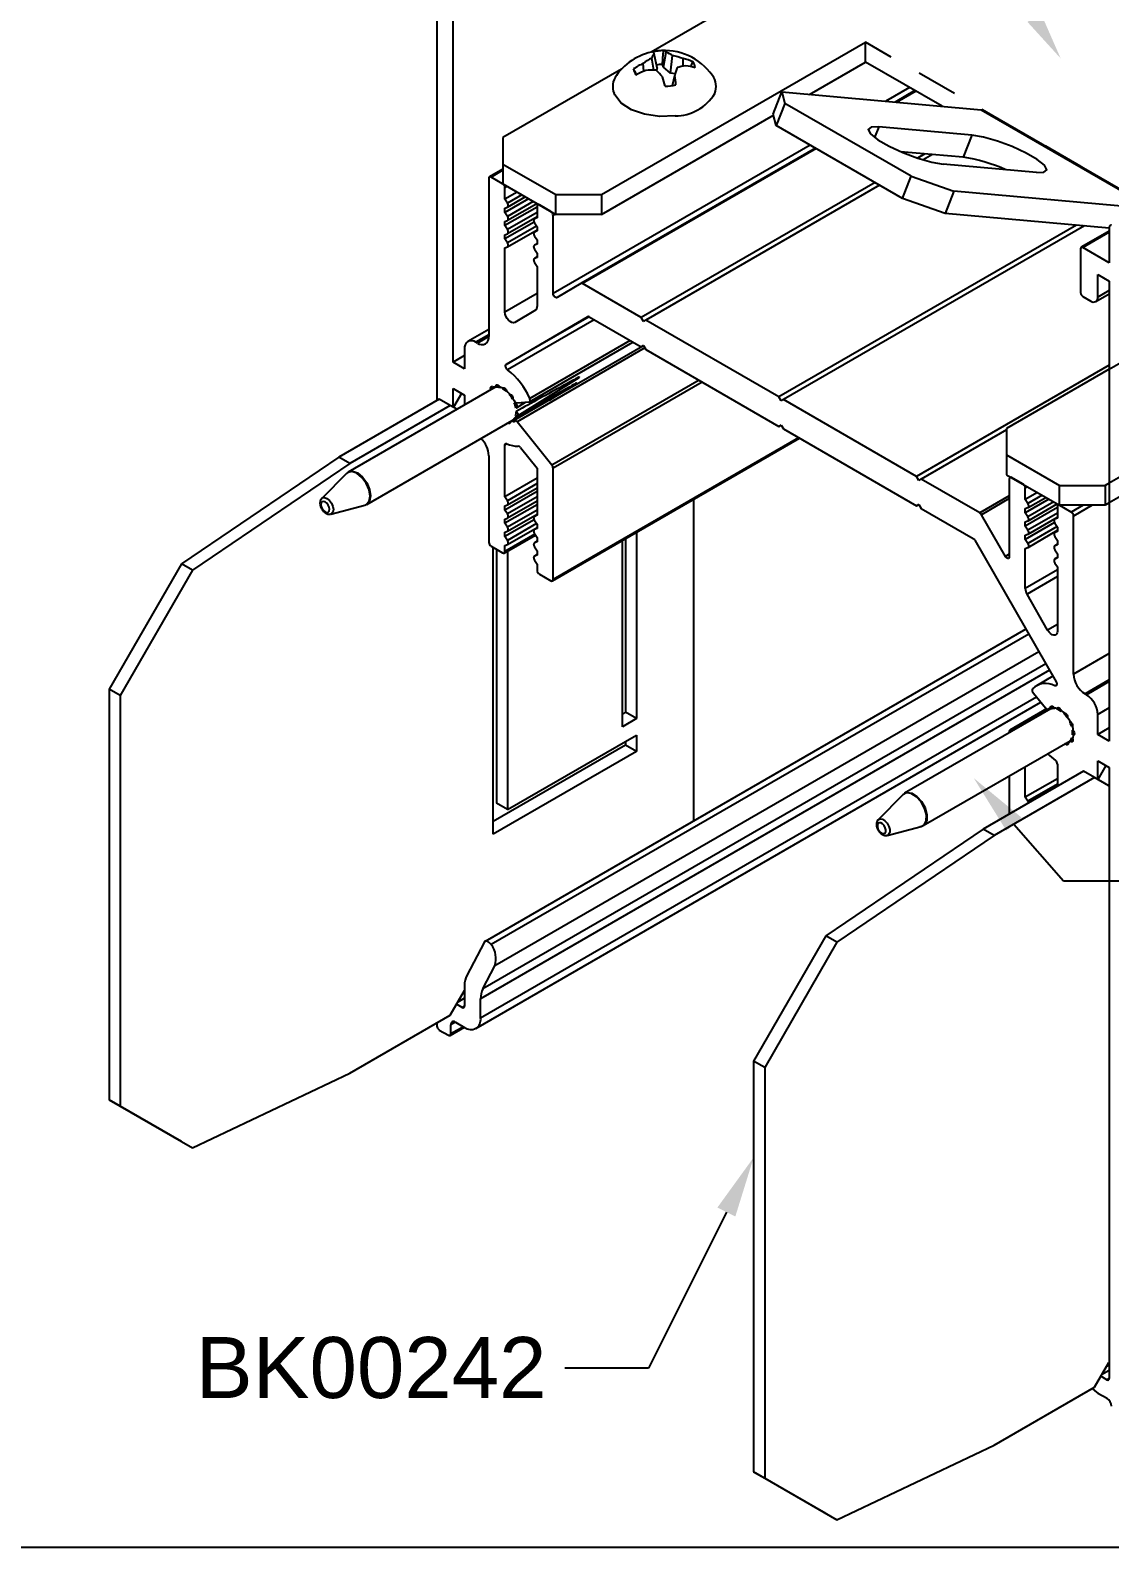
# Model space of a CAD drawing. Extents: x 0 to 16.5, y -14 to 0.
# Drawn here: x 5.517 to 8.843, y -14.041 to -9.366 of the extents above; entities that cross this region are included whole.
import ezdxf
from ezdxf import colors
from ezdxf.entities.mleader import LeaderData, LeaderLine
from ezdxf.math import Vec2, Vec3

# ---------------------------------------------------------------- set-up
doc = ezdxf.new("R2010")
doc.units = 0
doc.header["$LTSCALE"] = 0.5
doc.header["$MEASUREMENT"] = 0
doc.linetypes.add('HIDDEN', pattern=[0.375, 0.25, -0.125])
for name, color, linetype in [('Brackets', 181, 'CONTINUOUS'), ('FAB DWG', 221, 'CONTINUOUS'), ('Hardware', 242, 'CONTINUOUS'), ('Housing', 150, 'CONTINUOUS')]:
    doc.layers.add(name, color=color, linetype=linetype)
doc.layers.add('Text-Unprinted', color=131, linetype='CONTINUOUS', plot=False)
doc.styles.get("Standard").update_dxf_attribs({"font": 'arial.ttf'})

msp = doc.modelspace()

# ---------------------------------------------------------------- linework, layer by layer
at = {"layer": 'Brackets', "linetype": 'Continuous', "lineweight": 25, "transparency": 16777216}
for p, q in [((8.0455, -9.0775), (7.4305, -9.4326)), ((7.2774, -9.8721), (8.0905, -9.4026)), ((8.0905, -9.4636), (8.0905, -9.4026)), ((7.3384, -9.4858), (6.9733, -9.6965)), ((7.9179, -9.5633), (8.0905, -9.4636)), ((8.3264, -9.5998), (8.0905, -9.4636)), ((7.806, -9.6237), (7.8325, -9.5556)), ((7.8325, -9.5556), (7.8419, -9.591)), ((7.8325, -9.5556), (8.4466, -9.6105)), ((7.2774, -9.933), (7.807, -9.6273)), ((7.8155, -9.659), (7.806, -9.6237)), ((7.8419, -9.591), (7.8155, -9.659)), ((8.2308, -9.8155), (7.8419, -9.591)), ((8.4466, -9.6105), (8.9539, -9.9034)), ((8.956, -9.9022), (8.4494, -9.6098)), ((8.2044, -9.8836), (7.8155, -9.659)), ((8.1311, -9.6632), (8.1184, -9.6959)), ((8.4182, -9.6889), (8.1311, -9.6632)), ((6.9733, -9.6965), (6.9733, -9.7782)), ((8.4182, -9.6889), (8.3918, -9.7569)), ((8.3918, -9.7569), (8.1987, -9.7397)), ((6.9733, -9.7782), (7.1359, -9.8721)), ((6.9733, -9.7782), (6.9733, -9.8392)), ((8.2044, -9.8836), (8.2308, -9.8155)), ((8.2308, -9.8155), (8.3628, -9.8618)), ((8.617, -9.8037), (8.3299, -9.778)), ((6.9733, -9.8392), (7.1359, -9.933)), ((8.3628, -9.8618), (8.3364, -9.9299)), ((8.937, -9.9131), (8.3628, -9.8618)), ((7.1359, -9.8721), (7.2774, -9.8721)), ((7.1359, -9.933), (7.1359, -9.8721)), ((7.2774, -9.8721), (7.2774, -9.933)), ((8.3364, -9.9299), (8.2044, -9.8836)), ((7.2774, -9.933), (7.1359, -9.933)), ((8.8418, -9.975), (8.3364, -9.9299)), ((8.8418, -10.4099), (8.5254, -10.5925)), ((6.7771, -10.502), (6.4674, -10.6808)), ((6.811, -10.5216), (6.7771, -10.502)), ((6.8455, -10.4848), (6.8209, -10.5273)), ((6.811, -10.5216), (6.5013, -10.7004)), ((6.8313, -10.5333), (6.811, -10.5216)), ((8.5254, -10.5925), (8.5254, -10.6742)), ((6.4674, -10.6808), (5.9831, -11.0093)), ((6.5013, -10.7004), (6.017, -11.0289)), ((6.5013, -10.7004), (6.4674, -10.6808)), ((8.5254, -10.6742), (8.688, -10.7681)), ((8.5254, -10.6742), (8.5254, -10.7352)), ((8.5254, -10.7352), (8.688, -10.8291)), ((8.688, -10.7681), (8.8295, -10.7681)), ((8.688, -10.8291), (8.688, -10.7681)), ((8.8418, -10.7609), (8.8295, -10.7681)), ((8.8295, -10.7681), (8.8295, -10.8291)), ((7.562, -11.8009), (7.562, -10.8104)), ((8.8295, -10.8291), (8.688, -10.8291)), ((8.8418, -10.8219), (8.8295, -10.8291)), ((7.3414, -11.5117), (7.3414, -10.9377)), ((7.3513, -10.932), (7.3513, -11.4668)), ((7.3852, -10.9124), (7.3852, -11.4864)), ((6.9433, -11.8428), (6.9433, -10.9593)), ((6.9532, -10.965), (6.9532, -11.7472)), ((6.9871, -10.9708), (6.9871, -11.7668)), ((5.9831, -11.0093), (5.7603, -11.3952)), ((6.017, -11.0289), (5.7942, -11.4148)), ((6.017, -11.0289), (5.9831, -11.0093)), ((5.7942, -11.4148), (5.7603, -11.3952)), ((5.7603, -11.3952), (5.7603, -12.6608)), ((5.7942, -11.4148), (5.7942, -12.6804)), ((7.3513, -11.4668), (7.3414, -11.4725)), ((7.3852, -11.4864), (7.3414, -11.5117)), ((7.3852, -11.4864), (7.3513, -11.4668)), ((6.9871, -11.7668), (7.3852, -11.537)), ((7.3852, -11.537), (7.3852, -11.5876)), ((7.3513, -11.568), (6.9433, -11.8036)), ((7.3852, -11.5876), (6.9433, -11.8428)), ((7.3513, -11.5566), (7.3513, -11.568)), ((7.3852, -11.5876), (7.3513, -11.568)), ((8.8311, -11.631), (8.8065, -11.6735)), ((8.7626, -11.6482), (8.4529, -11.827)), ((8.7966, -11.6678), (8.4869, -11.8466)), ((8.7966, -11.6678), (8.7626, -11.6482)), ((8.8404, -11.6931), (8.7966, -11.6678)), ((8.8417, -11.6909), (8.8404, -11.6931)), ((6.9871, -11.7668), (6.9532, -11.7472)), ((8.4529, -11.827), (7.9686, -12.1555)), ((8.4869, -11.8466), (8.4529, -11.827)), ((8.4869, -11.8466), (8.0026, -12.1751)), ((7.9686, -12.1555), (7.7458, -12.5414)), ((8.0026, -12.1751), (7.7798, -12.561)), ((8.0026, -12.1751), (7.9686, -12.1555)), ((6.811, -12.3996), (6.8549, -12.3237)), ((6.5013, -12.5784), (6.811, -12.3996)), ((7.7798, -12.561), (7.7458, -12.5414)), ((7.7458, -12.5414), (7.7458, -13.8071)), ((7.7798, -12.561), (7.7798, -13.8267)), ((6.017, -12.8091), (6.5013, -12.5784)), ((5.7603, -12.6608), (5.7942, -12.6804)), ((5.9831, -12.7895), (5.7603, -12.6608)), ((5.7942, -12.6804), (6.017, -12.8091)), ((5.9831, -12.7895), (6.017, -12.8091)), ((8.7966, -13.5459), (8.8404, -13.4699)), ((8.4869, -13.7247), (8.7966, -13.5459)), ((8.0026, -13.9553), (8.4869, -13.7247)), ((7.7458, -13.8071), (7.7798, -13.8267)), ((7.9686, -13.9357), (7.7458, -13.8071)), ((7.7798, -13.8267), (8.0026, -13.9553))]:
    msp.add_line(p, q, dxfattribs=at)
at = {"layer": 'Brackets', "linetype": 'HIDDEN', "lineweight": 25, "transparency": 16777216}
msp.add_line((9.3386, -10.1231), (8.0905, -9.4026), dxfattribs=at)
at = {"layer": 'Brackets', "transparency": 16777216}
for p, q in [((10.1023, -10.0333), (8.8418, -10.7609)), ((10.1023, -10.0943), (8.8418, -10.8219))]:
    msp.add_line(p, q, dxfattribs=at)
at = {"layer": 'Brackets', "linetype": 'HIDDEN', "transparency": 16777216}
msp.add_line((8.8418, -10.4099), (9.3386, -10.1231), dxfattribs=at)
at = {"layer": 'Brackets', "linetype": 'Continuous', "lineweight": 25, "transparency": 16777216, "flags": 128}
for points in [[(8.1311, -9.6632), (8.1076, -9.664), (8.099, -9.6717), (8.1062, -9.6852), (8.1285, -9.703), (8.163, -9.723), (8.2057, -9.7426), (8.2513, -9.7596), (8.2945, -9.7719), (8.3299, -9.778)], [(8.617, -9.8037), (8.6405, -9.8028), (8.6491, -9.7952), (8.6419, -9.7816), (8.6197, -9.7638), (8.5851, -9.7439), (8.5425, -9.7242), (8.4968, -9.7072), (8.4536, -9.695), (8.4182, -9.6889)]]:
    msp.add_lwpolyline(points, dxfattribs=at)
at = {"layer": 'Brackets', "linetype": 'Continuous', "lineweight": 25, "transparency": 16777216}
for centre, radius, start, end in [((8.4468, -9.6056), 0.00491, 267.6422, 302.3493), ((8.3161, -10.2604), 0.5091, 66.0111, 81.4475)]:
    msp.add_arc(centre, radius, start, end, dxfattribs=at)
at = {"layer": 'Hardware', "linetype": 'Continuous', "lineweight": 25, "transparency": 16777216}
for p, q in [((7.4486, -9.4815), (7.439, -9.4381)), ((7.4679, -9.4792), (7.4767, -9.4335)), ((7.3838, -9.4991), (7.376, -9.4847)), ((7.4071, -9.4921), (7.4053, -9.4679)), ((7.4386, -9.4885), (7.4318, -9.4515)), ((7.4486, -9.4815), (7.446, -9.4893)), ((7.4679, -9.4792), (7.4648, -9.4707)), ((7.49, -9.4979), (7.4679, -9.4792)), ((7.49, -9.4979), (7.4962, -9.4437)), ((7.5284, -9.4761), (7.5283, -9.453)), ((7.5521, -9.4784), (7.5587, -9.4626)), ((7.5041, -9.4994), (7.49, -9.4979)), ((7.4956, -9.5359), (7.5025, -9.5046)), ((6.9446, -10.4679), (6.4962, -10.7267)), ((6.9446, -10.4679), (6.9453, -10.4675)), ((6.9453, -10.4675), (6.9518, -10.4637)), ((6.9638, -10.4666), (6.9664, -10.465)), ((7.0175, -10.5543), (7.2083, -10.4359)), ((7.1166, -10.5054), (7.2004, -10.4534)), ((6.9848, -10.4793), (6.9868, -10.4781)), ((6.9948, -10.4864), (6.9932, -10.4873)), ((7.0028, -10.5024), (7.0047, -10.5012)), ((7.0113, -10.5114), (7.008, -10.5132)), ((7.0148, -10.5291), (7.0432, -10.5115)), ((6.5537, -10.8263), (7.0021, -10.5675)), ((6.4907, -10.731), (6.4147, -10.808)), ((6.4426, -10.8563), (6.5472, -10.829)), ((5.9003, -11.2733), (5.9003, -11.2733)), ((8.6615, -11.4565), (8.2109, -11.7166)), ((8.6724, -11.4552), (8.6756, -11.4533)), ((8.7035, -11.4696), (8.7026, -11.4701)), ((8.7203, -11.4941), (8.7189, -11.4948)), ((8.7297, -11.5435), (8.7264, -11.5453)), ((8.7266, -11.5108), (8.7278, -11.5101)), ((8.7297, -11.5211), (8.728, -11.522)), ((8.2684, -11.8162), (8.7207, -11.5551)), ((8.2054, -11.7209), (8.1294, -11.7979)), ((8.1573, -11.8462), (8.2619, -11.8189)), ((8.2593, -11.8187), (8.2665, -11.817)), ((8.2684, -11.8162), (8.2671, -11.817))]:
    msp.add_line(p, q, dxfattribs=at)
at = {"layer": 'Hardware', "linetype": 'Continuous', "lineweight": 25, "transparency": 16777216, "flags": 128}
for points in [[(7.5035, -9.6295), (7.456, -9.6311), (7.4099, -9.6245), (7.3691, -9.6104), (7.3374, -9.5899), (7.3176, -9.565), (7.3157, -9.5608)], [(6.9364, -10.4726), (6.936, -10.4716), (6.9353, -10.4685), (6.9355, -10.4658), (6.9366, -10.4639), (6.9384, -10.4631), (6.9407, -10.4635), (6.9431, -10.4651), (6.9453, -10.4675)], [(6.9521, -10.4654), (6.9516, -10.4624), (6.9522, -10.46), (6.9535, -10.4584), (6.9556, -10.4581), (6.958, -10.4589), (6.9603, -10.4608), (6.9624, -10.4635), (6.9638, -10.4666)], [(6.9722, -10.4702), (6.9731, -10.468), (6.9747, -10.4669), (6.9769, -10.4669), (6.9793, -10.4682), (6.9816, -10.4704), (6.9835, -10.4733), (6.9846, -10.4764), (6.9848, -10.4793)], [(6.9927, -10.4876), (6.9946, -10.4869), (6.9969, -10.4874), (6.9993, -10.489), (7.0015, -10.4915), (7.0031, -10.4946), (7.0039, -10.4977), (7.0038, -10.5004), (7.0028, -10.5024)], [(7.008, -10.5132), (7.0104, -10.5141), (7.0127, -10.5161), (7.0147, -10.5188), (7.0161, -10.5219), (7.0166, -10.525), (7.0161, -10.5275), (7.0148, -10.5291), (7.0128, -10.5296)], [(7.009, -10.5607), (7.0106, -10.5638), (7.0113, -10.5669), (7.0111, -10.5696), (7.0101, -10.5715), (7.0082, -10.5723), (7.006, -10.5719), (7.0035, -10.5704), (7.0013, -10.5679)], [(7.014, -10.5399), (7.0162, -10.5422), (7.018, -10.5451), (7.0191, -10.5483), (7.0192, -10.5512), (7.0185, -10.5534), (7.0169, -10.5546), (7.0147, -10.5547), (7.0123, -10.5535)], [(6.9949, -10.5716), (6.995, -10.573), (6.9945, -10.5754), (6.9931, -10.577), (6.9911, -10.5774), (6.9887, -10.5765), (6.9876, -10.5758)], [(6.5472, -10.829), (6.5521, -10.827), (6.5608, -10.8169), (6.5639, -10.8008), (6.5608, -10.7811), (6.552, -10.7609), (6.5389, -10.7432), (6.5234, -10.7307), (6.5079, -10.7253), (6.4948, -10.7278), (6.4907, -10.731)], [(6.4962, -10.7267), (6.5094, -10.7242), (6.5249, -10.7296), (6.5405, -10.7421), (6.5537, -10.7599), (6.5625, -10.7802)], [(6.5625, -10.7802), (6.5656, -10.8), (6.5625, -10.8162), (6.5537, -10.8263), (6.5537, -10.8263)], [(6.4132, -10.8329), (6.4161, -10.8394), (6.4203, -10.8451), (6.4253, -10.8492), (6.4303, -10.8509), (6.4345, -10.8501), (6.4374, -10.8468), (6.4384, -10.8416), (6.4374, -10.8353), (6.4345, -10.8287), (6.4303, -10.823), (6.4253, -10.819), (6.4203, -10.8172), (6.4161, -10.8181), (6.4132, -10.8213), (6.4122, -10.8265), (6.4132, -10.8329)], [(6.4147, -10.808), (6.4167, -10.8064), (6.4232, -10.8052), (6.4308, -10.8078), (6.4385, -10.814), (6.445, -10.8227), (6.4493, -10.8327), (6.4508, -10.8424), (6.4493, -10.8503), (6.445, -10.8553), (6.4426, -10.8563)], [(8.6616, -11.4567), (8.6608, -11.4536), (8.6609, -11.4509), (8.662, -11.4489), (8.6637, -11.448), (8.666, -11.4484), (8.6685, -11.4498), (8.6707, -11.4522), (8.6724, -11.4552)], [(8.6805, -11.4571), (8.681, -11.4546), (8.6823, -11.4531), (8.6843, -11.4526), (8.6867, -11.4534), (8.6891, -11.4552), (8.6912, -11.4579), (8.6926, -11.461), (8.6932, -11.464)], [(8.647, -11.4649), (8.6468, -11.4639), (8.6466, -11.4609), (8.6473, -11.4587), (8.6488, -11.4574), (8.651, -11.4573), (8.6534, -11.4584), (8.6554, -11.4601)], [(8.7015, -11.4711), (8.7031, -11.4699), (8.7053, -11.4699), (8.7077, -11.4711), (8.71, -11.4732), (8.7119, -11.4761), (8.7131, -11.4792), (8.7134, -11.4822), (8.7127, -11.4845)], [(8.7189, -11.4948), (8.7212, -11.4953), (8.7236, -11.4968), (8.7258, -11.4993), (8.7275, -11.5023), (8.7283, -11.5054), (8.7283, -11.5082), (8.7273, -11.5102), (8.7256, -11.5112)], [(8.7264, -11.5453), (8.7282, -11.5482), (8.7293, -11.5514), (8.7295, -11.5543), (8.7288, -11.5565), (8.7273, -11.5578), (8.7251, -11.5579), (8.7227, -11.5569), (8.7204, -11.5547)], [(8.728, -11.522), (8.7304, -11.5239), (8.7324, -11.5266), (8.7338, -11.5297), (8.7343, -11.5328), (8.7339, -11.5353), (8.7327, -11.537), (8.7307, -11.5375), (8.7284, -11.5369)], [(8.7145, -11.5585), (8.7153, -11.5616), (8.7152, -11.5644), (8.7141, -11.5663), (8.7123, -11.5672), (8.7101, -11.5668), (8.7076, -11.5654), (8.706, -11.5637)], [(8.2619, -11.8189), (8.271, -11.8137), (8.2776, -11.8009), (8.2781, -11.783), (8.2726, -11.7627), (8.2619, -11.7431), (8.2475, -11.7272), (8.2317, -11.7174), (8.2169, -11.7152), (8.2054, -11.7209)], [(8.2109, -11.7166), (8.2184, -11.7141), (8.2332, -11.7163), (8.2491, -11.7262), (8.2635, -11.7421), (8.2743, -11.7618)], [(8.2743, -11.7618), (8.2798, -11.7821), (8.2792, -11.8001), (8.2726, -11.813), (8.2684, -11.8162)], [(8.1289, -11.8255), (8.1324, -11.8318), (8.137, -11.8369), (8.1421, -11.8401), (8.1469, -11.8408), (8.1506, -11.8389), (8.1527, -11.8348), (8.1529, -11.829), (8.1512, -11.8225), (8.1477, -11.8162), (8.1431, -11.811), (8.138, -11.8079), (8.1332, -11.8072), (8.1294, -11.809), (8.1273, -11.8131), (8.1271, -11.8189), (8.1289, -11.8255)], [(8.1294, -11.7979), (8.1351, -11.7951), (8.1424, -11.7962), (8.1502, -11.801), (8.1573, -11.8088), (8.1626, -11.8185), (8.1653, -11.8285), (8.165, -11.8373), (8.1618, -11.8436), (8.1573, -11.8462)]]:
    msp.add_lwpolyline(points, dxfattribs=at)
at = {"layer": 'Hardware', "linetype": 'Continuous', "lineweight": 25, "transparency": 16777216}
for centre, radius, start, end in [((7.4708, -9.6087), 0.1806, 96.9019, 144.912), ((7.4943, -9.4763), 0.0673, 145.3386, 158.3164), ((7.4703, -9.5848), 0.1564, 90.8494, 102.9545), ((7.4191, -9.4471), 0.0219, 24.4998, 42.377), ((7.4708, -9.6087), 0.1806, 35.088, 96.9019), ((7.4634, -9.4463), 0.0185, 44.0225, 75.7784), ((7.4443, -9.5193), 0.0918, 55.5436, 69.299), ((7.4915, -9.6513), 0.2027, 115.1883, 124.7451), ((7.4121, -9.4823), 0.0361, 183.809, 216.1151), ((7.5036, -9.7255), 0.2526, 110.9828, 118.5594), ((7.518, -9.6207), 0.1899, 116.9896, 126.4124), ((7.4364, -9.7185), 0.2301, 87.7822, 95.7961), ((7.2346, -9.7087), 0.3047, 40.9236, 46.2403), ((7.4704, -9.5975), 0.1269, 92.4994, 101.3044), ((7.4567, -9.6407), 0.2009, 69.0974, 78.6479), ((8.9341, -9.9252), 1.4921, 162.6728, 163.6237), ((7.5612, -9.6441), 0.1712, 98.378, 107.5028), ((7.4923, -9.6185), 0.1694, 66.9354, 77.7072), ((7.5095, -9.6569), 0.1841, 72.2844, 81.6416), ((7.5295, -9.4839), 0.0361, 3.809, 36.1151), ((7.3694, -9.5394), 0.0579, 143.3378, 201.7584), ((5.6096, -10.0898), 1.944, 16.4939, 17.3786), ((7.4712, -9.3815), 0.1564, 270.8494, 282.9545), ((7.0549, -9.5767), 0.4534, 5.4141, 9.1496), ((7.5736, -9.5392), 0.0566, 337.5798, 37.3851), ((7.5023, -9.4841), 0.1455, 270.471, 328.1814), ((6.9552, -10.4935), 0.0283, 72.326, 96.4306), ((6.9407, -10.5267), 0.0648, 46.9938, 60.8333), ((7.1996, -10.4525), 0.00115, 311.2313, 25.0152), ((7.2071, -10.4348), 0.00157, 318.1318, 46.5708), ((6.9177, -10.5498), 0.0974, 29.0925, 39.6278), ((6.9293, -10.5455), 0.085, 10.7947, 22.3345), ((6.9917, -10.5498), 0.0205, 300.3881, 327.8459), ((6.97, -10.5415), 0.044, 344.1017, 2.0274), ((8.6699, -11.4776), 0.0225, 83.6186, 111.6901), ((8.6624, -11.5056), 0.0517, 53.4072, 69.4904), ((8.6374, -11.5358), 0.0911, 34.2851, 45.3035), ((8.6357, -11.5383), 0.0939, 16.796, 27.5948), ((8.7035, -11.5373), 0.0243, 314.025, 340.7355), ((8.6723, -11.5308), 0.0564, 353.8124, 8.9975)]:
    msp.add_arc(centre, radius, start, end, dxfattribs=at)
for points, knots in [([(7.4648, -9.4707), (7.4654, -9.4635), (7.4664, -9.4494), (7.4675, -9.4353), (7.468, -9.4284)], [0, 0, 0, 0, 0.514301, 1, 1, 1, 1]), ([(7.2007, -10.452), (7.2002, -10.4523), (7.1965, -10.4544), (7.1802, -10.4637), (7.1168, -10.4997), (7.0566, -10.5338), (7.009, -10.5607)], [0, 0, 0, 0, 0.007458, 0.057409, 0.257212, 1, 1, 1, 1]), ([(7.2082, -10.4337), (7.2077, -10.4339), (7.204, -10.436), (7.1874, -10.445), (7.1232, -10.4802), (7.0621, -10.5136), (7.014, -10.5399)], [0, 0, 0, 0, 0.007458, 0.057409, 0.257212, 1, 1, 1, 1]), ([(6.4146, -10.8085), (6.4135, -10.8097), (6.4109, -10.8126), (6.4092, -10.8191), (6.4092, -10.8258), (6.4103, -10.8301), (6.4107, -10.8316)], [0, 0, 0, 0, 0.2030033, 0.4870588, 0.8212851, 1, 1, 1, 1]), ([(6.4107, -10.8316), (6.4118, -10.8346), (6.4142, -10.8409), (6.4208, -10.8494), (6.4288, -10.8551), (6.4365, -10.8574), (6.4407, -10.8564), (6.4423, -10.8561)], [0, 0, 0, 0, 0.203495, 0.43655, 0.682084, 0.878469, 1, 1, 1, 1]), ([(8.1295, -11.7983), (8.129, -11.7986), (8.1267, -11.8004), (8.1247, -11.8055), (8.1236, -11.8131), (8.1248, -11.82), (8.1263, -11.8241), (8.1267, -11.8252)], [0, 0, 0, 0, 0.0657851, 0.3062514, 0.5715452, 0.8905562, 1, 1, 1, 1]), ([(8.1267, -11.8252), (8.1281, -11.828), (8.1311, -11.8341), (8.1382, -11.8416), (8.1461, -11.846), (8.1528, -11.8473), (8.1561, -11.8462), (8.157, -11.8459)], [0, 0, 0, 0, 0.221492, 0.477911, 0.724167, 0.926519, 1, 1, 1, 1])]:
    msp.add_open_spline(points, degree=3, knots=knots, dxfattribs=at)
at = {"layer": 'Housing', "linetype": 'Continuous', "lineweight": 25, "transparency": 16777216}
for p, q in [((6.8195, -10.3881), (6.8195, -8.9714)), ((6.77, -9.2458), (6.77, -10.5061)), ((8.2265, -9.5421), (8.1534, -9.5843)), ((8.243, -9.5516), (8.1819, -9.5869)), ((8.2459, -9.5533), (8.187, -9.5873)), ((7.9198, -9.7192), (7.1278, -10.1764)), ((7.9362, -9.7287), (7.2137, -10.1458)), ((7.9391, -9.7304), (7.2187, -10.1463)), ((8.2729, -9.7463), (8.2504, -9.7593)), ((8.2974, -9.7485), (8.2687, -9.765)), ((6.9733, -9.7937), (6.9319, -9.8176)), ((6.9733, -9.7971), (6.9369, -9.8181)), ((6.9298, -9.8222), (6.9298, -10.3089)), ((6.9722, -9.8385), (6.9369, -9.8181)), ((6.9733, -9.8379), (6.9722, -9.8385)), ((6.9864, -9.8467), (6.9793, -9.8508)), ((6.9793, -9.8859), (6.9793, -9.8508)), ((8.1198, -9.8347), (7.3993, -10.2506)), ((8.1339, -9.8429), (7.4135, -10.2588)), ((7.0168, -9.8643), (6.9793, -9.8859)), ((7.0522, -9.8847), (6.9793, -9.9268)), ((6.9872, -9.8981), (6.9793, -9.8859)), ((7.0783, -9.9104), (6.9793, -9.9676)), ((7.0313, -9.8726), (6.9872, -9.8981)), ((7.0667, -9.8931), (6.9872, -9.9389)), ((6.9876, -9.9104), (7.0422, -9.8789)), ((6.9876, -9.9512), (7.0775, -9.8993)), ((7.0783, -9.9079), (7.0783, -9.9431)), ((7.0825, -9.9022), (7.0804, -9.9034)), ((7.1207, -9.9243), (7.0854, -9.9039)), ((6.9793, -9.9137), (6.9872, -9.9106)), ((6.9793, -9.9268), (6.9793, -9.9137)), ((6.9872, -9.9389), (6.9793, -9.9268)), ((6.9793, -9.9545), (6.9872, -9.9514)), ((6.9793, -9.9676), (6.9793, -9.9545)), ((7.0693, -9.9565), (6.9793, -10.0084)), ((7.0783, -9.9272), (6.9872, -9.9798)), ((6.9876, -9.992), (7.0783, -9.9397)), ((7.0783, -9.9416), (7.07, -9.9464)), ((7.0783, -9.9416), (7.0704, -9.9462)), ((7.0783, -9.9431), (7.0704, -9.9462)), ((7.1349, -9.9324), (7.1278, -9.9365)), ((7.1278, -10.1764), (7.1278, -9.9365)), ((6.9872, -9.9798), (6.9793, -9.9676)), ((6.9793, -9.9954), (6.9872, -9.9923)), ((6.9793, -10.0084), (6.9793, -9.9954)), ((7.077, -9.9688), (6.9872, -10.0206)), ((6.9876, -10.0329), (7.0783, -9.9805)), ((7.0783, -9.9824), (7.07, -9.9872)), ((7.0704, -9.9587), (7.0783, -9.9708)), ((7.0783, -9.9824), (7.0704, -9.987)), ((7.0783, -9.9839), (7.0704, -9.987)), ((7.0704, -9.9995), (7.0783, -10.0117)), ((7.0783, -9.9708), (7.0783, -9.9839)), ((8.7408, -9.966), (7.8236, -10.4955)), ((8.7654, -9.9682), (7.8378, -10.5037)), ((8.8418, -9.9844), (8.7555, -10.0343)), ((8.8418, -9.9878), (8.7605, -10.0348)), ((8.8418, -9.9715), (8.8418, -10.0817)), ((6.9872, -10.0206), (6.9793, -10.0084)), ((6.9793, -10.0362), (6.9872, -10.0331)), ((6.9793, -10.2338), (6.9793, -10.0362)), ((7.0783, -10.0232), (7.07, -10.028)), ((7.0783, -10.0233), (7.0704, -10.0278)), ((7.0783, -10.0247), (7.0704, -10.0278)), ((7.0704, -10.0403), (7.0783, -10.0525)), ((7.0783, -10.0117), (7.0783, -10.0247)), ((8.7535, -10.0388), (8.7535, -10.1736)), ((8.8418, -10.0817), (8.7605, -10.0348)), ((7.0783, -10.0641), (7.07, -10.0689)), ((7.0783, -10.0641), (7.0704, -10.0686)), ((7.0783, -10.0656), (7.0704, -10.0686)), ((7.0704, -10.0812), (7.0783, -10.0933)), ((7.0783, -10.0525), (7.0783, -10.0656)), ((7.0783, -10.0933), (7.0783, -10.2169)), ((8.8065, -10.1185), (8.8418, -10.1389)), ((8.8065, -10.1879), (8.8065, -10.1185)), ((8.8418, -10.1389), (8.8418, -11.5556)), ((7.0783, -10.1767), (6.9793, -10.2338)), ((7.2137, -10.1458), (7.1399, -10.1891)), ((7.3993, -10.2506), (7.2187, -10.1463)), ((8.7605, -10.1858), (8.7853, -10.2001)), ((8.8003, -10.2016), (8.8418, -10.1776)), ((8.8418, -10.1674), (8.8065, -10.1879)), ((7.0732, -10.2283), (7.0096, -10.2657)), ((6.9835, -10.3954), (7.2343, -10.2482)), ((7.2385, -10.2482), (6.9835, -10.3954)), ((7.2545, -10.2574), (6.9875, -10.4115)), ((7.2393, -10.2486), (7.3993, -10.341)), ((7.4064, -10.2629), (7.3993, -10.2506)), ((7.4135, -10.2588), (7.4064, -10.2629)), ((7.8236, -10.4955), (7.4135, -10.2588)), ((6.9298, -10.2871), (6.8652, -10.3244)), ((6.9298, -10.304), (6.8902, -10.3268)), ((6.8945, -10.3293), (6.8902, -10.3268)), ((6.9298, -10.3089), (6.8945, -10.3293)), ((7.0551, -10.5101), (7.3736, -10.3262)), ((7.3655, -10.3215), (7.0559, -10.5002)), ((6.8549, -10.3677), (6.8195, -10.3881)), ((6.8549, -10.3473), (6.8549, -10.4085)), ((7.4069, -10.3378), (7.0076, -10.5684)), ((7.4106, -10.3442), (7.0167, -10.5716)), ((7.3993, -10.341), (7.4064, -10.3369)), ((7.4064, -10.3369), (7.3993, -10.341)), ((7.4064, -10.3369), (7.4135, -10.3492)), ((7.4135, -10.3492), (7.8236, -10.586)), ((6.8549, -10.4085), (6.8195, -10.3881)), ((8.8418, -10.3976), (8.2479, -10.7404)), ((6.8194, -10.4697), (6.8549, -10.4902)), ((6.8194, -10.5264), (6.8194, -10.4697)), ((7.5775, -10.4439), (7.1243, -10.7055)), ((7.5871, -10.4495), (7.1278, -10.7146)), ((6.8549, -10.4902), (6.8549, -10.5197)), ((7.0167, -10.5138), (7.0536, -10.5105)), ((7.8307, -10.5078), (7.8236, -10.4955)), ((7.8378, -10.5037), (7.8307, -10.5078)), ((8.2479, -10.7404), (7.8378, -10.5037)), ((7.1243, -10.7055), (7.0167, -10.5716)), ((7.8236, -10.586), (7.8307, -10.5819)), ((7.8307, -10.5819), (7.8236, -10.586)), ((7.8307, -10.5819), (7.8378, -10.5941)), ((7.8378, -10.5941), (8.2479, -10.8309)), ((8.5254, -10.5966), (8.262, -10.7486)), ((6.9865, -10.6398), (6.9793, -10.644)), ((6.9793, -10.8029), (6.9793, -10.644)), ((7.0273, -10.6509), (7.0783, -10.7143)), ((7.1257, -11.0622), (7.8872, -10.6226)), ((7.8842, -10.621), (7.1278, -11.0576)), ((6.9298, -10.6763), (6.9298, -10.9433)), ((7.0783, -10.7457), (6.9793, -10.8029)), ((7.0783, -10.7143), (7.0783, -10.86)), ((7.1278, -11.0576), (7.1278, -10.7146)), ((8.2549, -10.7527), (8.2479, -10.7404)), ((8.262, -10.7486), (8.2549, -10.7527)), ((8.4427, -10.8529), (8.262, -10.7486)), ((8.5335, -10.748), (8.5335, -10.9879)), ((8.5377, -10.7423), (8.5356, -10.7435)), ((8.576, -10.7644), (8.5406, -10.7439)), ((7.0783, -10.7866), (6.9793, -10.8437)), ((7.0783, -10.7624), (6.9872, -10.8151)), ((6.9876, -10.8273), (7.0783, -10.775)), ((8.5901, -10.7725), (8.583, -10.7766)), ((8.583, -10.8117), (8.583, -10.7766)), ((8.6205, -10.7901), (8.583, -10.8117)), ((8.635, -10.7984), (8.5909, -10.8239)), ((6.9872, -10.8151), (6.9793, -10.8029)), ((7.0783, -10.8274), (6.9793, -10.8845)), ((6.9793, -10.8306), (6.9872, -10.8276)), ((6.9793, -10.8437), (6.9793, -10.8306)), ((6.9872, -10.8559), (6.9793, -10.8437)), ((7.0783, -10.8033), (6.9872, -10.8559)), ((7.0783, -10.8441), (6.9872, -10.8967)), ((6.9876, -10.8682), (7.0783, -10.8158)), ((8.2479, -10.8309), (8.2549, -10.8268)), ((8.2549, -10.8268), (8.2479, -10.8309)), ((8.2549, -10.8268), (8.262, -10.839)), ((8.262, -10.839), (8.422, -10.9314)), ((8.5335, -10.8004), (8.4427, -10.8529)), ((8.5335, -10.8087), (8.4477, -10.8582)), ((8.6559, -10.8105), (8.583, -10.8526)), ((8.5909, -10.8239), (8.583, -10.8117)), ((8.682, -10.8362), (8.583, -10.8934)), ((8.583, -10.8395), (8.5909, -10.8364)), ((8.583, -10.8526), (8.583, -10.8395)), ((8.6704, -10.8189), (8.5909, -10.8647)), ((8.5914, -10.8362), (8.6459, -10.8047)), ((8.5914, -10.877), (8.6813, -10.8251)), ((8.682, -10.8338), (8.682, -10.8689)), ((8.6862, -10.828), (8.6841, -10.8292)), ((8.6902, -10.8291), (8.6891, -10.8297)), ((8.7245, -10.8501), (8.6891, -10.8297)), ((8.7609, -10.8291), (8.7245, -10.8501)), ((8.7892, -10.8291), (8.7315, -10.8623)), ((6.9793, -10.8715), (6.9872, -10.8684)), ((6.9793, -10.8845), (6.9793, -10.8715)), ((7.0693, -10.8735), (6.9793, -10.9254)), ((6.9872, -10.8967), (6.9793, -10.8845)), ((7.077, -10.8857), (6.9872, -10.9375)), ((6.9876, -10.909), (7.0783, -10.8567)), ((7.0783, -10.8585), (7.07, -10.8633)), ((7.0783, -10.8586), (7.0704, -10.8631)), ((7.0783, -10.86), (7.0704, -10.8631)), ((7.0704, -10.8756), (7.0783, -10.8878)), ((7.0783, -10.8878), (7.0783, -10.9009)), ((8.5214, -10.9867), (8.4477, -10.8582)), ((8.5909, -10.8647), (8.583, -10.8526)), ((8.583, -10.8803), (8.5909, -10.8772)), ((8.583, -10.8934), (8.583, -10.8803)), ((8.673, -10.8823), (8.583, -10.9342)), ((8.682, -10.853), (8.5909, -10.9056)), ((8.5914, -10.9179), (8.682, -10.8655)), ((8.682, -10.8674), (8.6737, -10.8722)), ((8.682, -10.8674), (8.6742, -10.872)), ((8.682, -10.8689), (8.6742, -10.872)), ((8.6742, -10.8845), (8.682, -10.8967)), ((8.7315, -11.349), (8.7315, -10.8623)), ((6.9772, -10.9765), (7.0734, -10.921)), ((6.9793, -10.9123), (6.9872, -10.9092)), ((6.9793, -10.9254), (6.9793, -10.9123)), ((7.0718, -10.9185), (6.9793, -10.9719)), ((6.9872, -10.9375), (6.9793, -10.9254)), ((6.9876, -10.9498), (7.0783, -10.8975)), ((7.0783, -10.8994), (7.07, -10.9042)), ((7.0783, -10.8994), (7.0704, -10.9039)), ((7.0783, -10.9009), (7.0704, -10.9039)), ((7.0704, -10.9165), (7.0783, -10.9286)), ((7.0783, -10.9286), (7.0783, -10.9417)), ((8.4271, -10.9367), (8.6778, -11.3735)), ((8.5909, -10.9056), (8.583, -10.8934)), ((8.583, -10.9212), (8.5909, -10.9181)), ((8.583, -10.9342), (8.583, -10.9212)), ((8.5909, -10.9464), (8.583, -10.9342)), ((8.6807, -10.8946), (8.5909, -10.9464)), ((8.5914, -10.9587), (8.682, -10.9063)), ((8.682, -10.9082), (8.6737, -10.913)), ((8.682, -10.9083), (8.6742, -10.9128)), ((8.682, -10.9097), (8.6742, -10.9128)), ((8.6742, -10.9253), (8.682, -10.9375)), ((8.682, -10.8967), (8.682, -10.9097)), ((8.682, -10.9375), (8.682, -10.9505)), ((6.9369, -10.9556), (6.9722, -10.976)), ((6.9793, -10.9531), (6.9872, -10.95)), ((6.9793, -10.9719), (6.9793, -10.9531)), ((7.0783, -10.9402), (7.07, -10.945)), ((7.0783, -10.981), (7.07, -10.9858)), ((7.0783, -10.9402), (7.0704, -10.9448)), ((7.0783, -10.9417), (7.0704, -10.9448)), ((7.0704, -10.9573), (7.0783, -10.9694)), ((7.0783, -10.9811), (7.0704, -10.9856)), ((7.0783, -10.9825), (7.0704, -10.9856)), ((7.0783, -10.9694), (7.0783, -10.9825)), ((8.5335, -10.9797), (8.5214, -10.9867)), ((8.583, -10.962), (8.5909, -10.9589)), ((8.583, -11.0855), (8.583, -10.962)), ((8.682, -10.949), (8.6737, -10.9538)), ((8.682, -10.9491), (8.6742, -10.9536)), ((8.682, -10.9505), (8.6742, -10.9536)), ((8.6742, -10.9661), (8.682, -10.9783)), ((8.682, -10.9783), (8.682, -10.9914)), ((7.0704, -10.9981), (7.0783, -11.0103)), ((7.0783, -11.0103), (7.0783, -11.0291)), ((8.682, -11.0284), (8.583, -11.0855)), ((8.682, -10.9899), (8.6737, -10.9947)), ((8.682, -10.9899), (8.6742, -10.9945)), ((8.682, -10.9914), (8.6742, -10.9945)), ((8.6742, -11.007), (8.682, -11.0191)), ((8.682, -11.0191), (8.682, -11.2168)), ((7.0854, -11.0413), (7.1207, -11.0617)), ((8.682, -11.0487), (8.5882, -11.1029)), ((8.6518, -11.2137), (8.5882, -11.1029)), ((8.5844, -11.2107), (6.918, -12.1727)), ((8.682, -11.1963), (8.6518, -11.2137)), ((8.5934, -11.2264), (6.937, -12.1826)), ((8.6243, -11.2803), (6.9484, -12.2478)), ((8.8418, -11.2853), (8.7315, -11.349)), ((8.6573, -11.3376), (6.9044, -12.3496)), ((8.6457, -11.3175), (6.911, -12.3189)), ((8.6678, -11.3559), (8.6173, -11.3851)), ((8.6798, -11.3816), (8.6738, -11.385)), ((8.8418, -11.367), (8.7669, -11.4102)), ((8.8418, -11.3719), (8.7711, -11.4127)), ((6.8899, -12.4411), (8.6306, -11.4362)), ((8.6176, -11.42), (6.9044, -12.409)), ((8.6078, -11.4077), (8.6447, -11.4537)), ((8.6532, -11.4573), (8.6607, -11.453)), ((8.6607, -11.4529), (8.6538, -11.4569)), ((8.7711, -11.4127), (8.7669, -11.4102)), ((8.648, -11.4567), (8.5356, -11.5216)), ((8.6483, -11.4569), (8.5371, -11.5211)), ((8.8418, -11.4535), (8.8065, -11.4739)), ((8.8065, -11.5352), (8.8065, -11.4739)), ((8.5335, -11.5261), (8.5335, -11.5304)), ((8.552, -11.5198), (8.5371, -11.5211)), ((8.8418, -11.5147), (8.8065, -11.5352)), ((8.8418, -11.5556), (8.8065, -11.5352)), ((8.583, -11.7287), (8.583, -11.6346)), ((8.682, -11.6269), (8.682, -11.6948)), ((8.8065, -11.6168), (8.8417, -11.6372)), ((8.8065, -11.6735), (8.8065, -11.6168)), ((8.8417, -11.6372), (8.8415, -13.5192)), ((8.5335, -11.6632), (8.5335, -11.7805)), ((8.682, -11.6715), (8.583, -11.7287)), ((8.5909, -11.7409), (8.583, -11.7287)), ((8.682, -11.6883), (8.5909, -11.7409)), ((6.9152, -12.1757), (6.8615, -12.2776)), ((6.911, -12.3189), (6.9484, -12.2478)), ((6.8549, -12.3315), (6.8481, -12.3354)), ((6.8549, -12.3083), (6.8549, -12.3723)), ((6.8549, -12.3237), (6.8549, -12.3237)), ((6.8478, -12.3764), (6.8303, -12.3663)), ((6.8549, -12.3478), (6.834, -12.3598)), ((6.8549, -12.3723), (6.8478, -12.3764)), ((6.9044, -12.409), (6.9044, -12.3496)), ((6.77, -12.4233), (6.77, -12.4335)), ((6.8266, -12.4213), (6.8124, -12.4294)), ((6.8124, -12.458), (6.8124, -12.4294)), ((6.8266, -12.4213), (6.8549, -12.4376)), ((6.7771, -12.4458), (6.8054, -12.4621)), ((6.8104, -12.4626), (6.8543, -12.4373)), ((6.8513, -12.4356), (6.8124, -12.458)), ((8.8416, -13.495), (8.8181, -13.5085)), ((8.8416, -13.4787), (8.8323, -13.484)), ((8.8345, -13.5233), (8.8159, -13.5125)), ((8.8415, -13.5192), (8.8345, -13.5233)), ((8.8065, -13.5643), (8.8348, -13.5806))]:
    msp.add_line(p, q, dxfattribs=at)
at = {"layer": 'Housing', "linetype": 'Continuous', "lineweight": 25, "transparency": 16777216, "flags": 128}
for points in [[(6.9872, -9.9106), (6.9883, -9.9099), (6.9891, -9.9089), (6.9895, -9.9075), (6.9897, -9.9058), (6.9895, -9.904), (6.9891, -9.902), (6.9883, -9.9), (6.9872, -9.8981)], [(6.9872, -9.9514), (6.9883, -9.9508), (6.9891, -9.9497), (6.9895, -9.9483), (6.9897, -9.9466), (6.9895, -9.9448), (6.9891, -9.9428), (6.9883, -9.9408), (6.9872, -9.9389)], [(7.0704, -9.9462), (7.0694, -9.9468), (7.0686, -9.9479), (7.0681, -9.9493), (7.0679, -9.951), (7.0681, -9.9528), (7.0686, -9.9548), (7.0694, -9.9568), (7.0704, -9.9587)], [(6.9872, -9.9923), (6.9883, -9.9916), (6.9891, -9.9905), (6.9895, -9.9891), (6.9897, -9.9875), (6.9895, -9.9856), (6.9891, -9.9836), (6.9883, -9.9817), (6.9872, -9.9798)], [(7.0704, -9.987), (7.0694, -9.9877), (7.0686, -9.9887), (7.0681, -9.9901), (7.0679, -9.9918), (7.0681, -9.9937), (7.0686, -9.9956), (7.0694, -9.9976), (7.0704, -9.9995)], [(6.9872, -10.0331), (6.9883, -10.0324), (6.9891, -10.0314), (6.9895, -10.03), (6.9897, -10.0283), (6.9895, -10.0264), (6.9891, -10.0245), (6.9883, -10.0225), (6.9872, -10.0206)], [(7.0704, -10.0278), (7.0694, -10.0285), (7.0686, -10.0295), (7.0681, -10.0309), (7.0679, -10.0326), (7.0681, -10.0345), (7.0686, -10.0364), (7.0694, -10.0384), (7.0704, -10.0403)], [(7.0704, -10.0686), (7.0694, -10.0693), (7.0686, -10.0704), (7.0681, -10.0718), (7.0679, -10.0734), (7.0681, -10.0753), (7.0686, -10.0773), (7.0694, -10.0793), (7.0704, -10.0812)], [(7.1399, -10.1891), (7.1382, -10.1896), (7.1363, -10.1893), (7.1342, -10.1882), (7.1322, -10.1865), (7.1304, -10.1842), (7.129, -10.1816), (7.1281, -10.179), (7.1278, -10.1764)], [(7.0096, -10.2657), (7.0054, -10.2669), (7.0005, -10.2661), (6.9953, -10.2634), (6.9903, -10.259), (6.9858, -10.2534), (6.9823, -10.2469), (6.9801, -10.2402), (6.9793, -10.2338)], [(6.9875, -10.4115), (6.9857, -10.4098), (6.984, -10.4077), (6.9827, -10.4053), (6.9818, -10.4028), (6.9815, -10.4004), (6.9816, -10.3982), (6.9823, -10.3965), (6.9835, -10.3954)], [(6.9337, -10.4742), (6.9438, -10.4638), (6.9591, -10.4621), (6.9768, -10.4697), (6.9939, -10.4854), (7.0076, -10.5065)], [(7.0536, -10.5105), (7.0548, -10.5102), (7.0558, -10.5095), (7.0565, -10.5085), (7.057, -10.5072), (7.0571, -10.5056), (7.057, -10.5039), (7.0566, -10.5021), (7.0559, -10.5002)], [(7.0076, -10.5684), (6.9939, -10.5738), (6.9911, -10.5738)], [(7.0167, -10.5716), (7.0155, -10.5704), (7.0143, -10.5693), (7.013, -10.5685), (7.0118, -10.5679), (7.0106, -10.5676), (7.0094, -10.5676), (7.0084, -10.5679), (7.0076, -10.5684)], [(6.9793, -10.644), (6.9794, -10.6426), (6.9798, -10.6413), (6.9803, -10.6403), (6.9811, -10.6396), (6.982, -10.6391), (6.9831, -10.6389), (6.9843, -10.639), (6.9855, -10.6394)], [(6.9872, -10.8276), (6.9883, -10.8269), (6.9891, -10.8258), (6.9895, -10.8244), (6.9897, -10.8228), (6.9895, -10.8209), (6.9891, -10.8189), (6.9883, -10.817), (6.9872, -10.8151)], [(8.5909, -10.8364), (8.592, -10.8358), (8.5928, -10.8347), (8.5933, -10.8333), (8.5934, -10.8316), (8.5933, -10.8298), (8.5928, -10.8278), (8.592, -10.8258), (8.5909, -10.8239)], [(6.9872, -10.8684), (6.9883, -10.8677), (6.9891, -10.8667), (6.9895, -10.8653), (6.9897, -10.8636), (6.9895, -10.8617), (6.9891, -10.8598), (6.9883, -10.8578), (6.9872, -10.8559)], [(7.0704, -10.8631), (7.0694, -10.8638), (7.0686, -10.8648), (7.0681, -10.8662), (7.0679, -10.8679), (7.0681, -10.8698), (7.0686, -10.8717), (7.0694, -10.8737), (7.0704, -10.8756)], [(8.5909, -10.8772), (8.592, -10.8766), (8.5928, -10.8755), (8.5933, -10.8741), (8.5934, -10.8725), (8.5933, -10.8706), (8.5928, -10.8686), (8.592, -10.8666), (8.5909, -10.8647)], [(8.6742, -10.872), (8.6731, -10.8726), (8.6723, -10.8737), (8.6718, -10.8751), (8.6716, -10.8768), (8.6718, -10.8786), (8.6723, -10.8806), (8.6731, -10.8826), (8.6742, -10.8845)], [(6.9872, -10.9092), (6.9883, -10.9085), (6.9891, -10.9075), (6.9895, -10.9061), (6.9897, -10.9044), (6.9895, -10.9026), (6.9891, -10.9006), (6.9883, -10.8986), (6.9872, -10.8967)], [(6.9872, -10.95), (6.9883, -10.9494), (6.9891, -10.9483), (6.9895, -10.9469), (6.9897, -10.9452), (6.9895, -10.9434), (6.9891, -10.9414), (6.9883, -10.9394), (6.9872, -10.9375)], [(7.0704, -10.9039), (7.0694, -10.9046), (7.0686, -10.9057), (7.0681, -10.9071), (7.0679, -10.9087), (7.0681, -10.9106), (7.0686, -10.9126), (7.0694, -10.9146), (7.0704, -10.9165)], [(8.5909, -10.9181), (8.592, -10.9174), (8.5928, -10.9163), (8.5933, -10.9149), (8.5934, -10.9133), (8.5933, -10.9114), (8.5928, -10.9094), (8.592, -10.9075), (8.5909, -10.9056)], [(8.6742, -10.9128), (8.6731, -10.9135), (8.6723, -10.9145), (8.6718, -10.9159), (8.6716, -10.9176), (8.6718, -10.9195), (8.6723, -10.9214), (8.6731, -10.9234), (8.6742, -10.9253)], [(7.0704, -10.9448), (7.0694, -10.9454), (7.0686, -10.9465), (7.0681, -10.9479), (7.0679, -10.9496), (7.0681, -10.9514), (7.0686, -10.9534), (7.0694, -10.9554), (7.0704, -10.9573)], [(7.0704, -10.9856), (7.0694, -10.9863), (7.0686, -10.9873), (7.0681, -10.9887), (7.0679, -10.9904), (7.0681, -10.9923), (7.0686, -10.9942), (7.0694, -10.9962), (7.0704, -10.9981)], [(8.5909, -10.9589), (8.592, -10.9582), (8.5928, -10.9572), (8.5933, -10.9558), (8.5934, -10.9541), (8.5933, -10.9522), (8.5928, -10.9503), (8.592, -10.9483), (8.5909, -10.9464)], [(8.6742, -10.9536), (8.6731, -10.9543), (8.6723, -10.9554), (8.6718, -10.9568), (8.6716, -10.9584), (8.6718, -10.9603), (8.6723, -10.9623), (8.6731, -10.9642), (8.6742, -10.9661)], [(8.5335, -10.9879), (8.5332, -10.9901), (8.5323, -10.9918), (8.5309, -10.9927), (8.5292, -10.9929), (8.5271, -10.9924), (8.5251, -10.991), (8.5231, -10.9891), (8.5214, -10.9867)], [(8.6742, -10.9945), (8.6731, -10.9951), (8.6723, -10.9962), (8.6718, -10.9976), (8.6716, -10.9993), (8.6718, -11.0011), (8.6723, -11.0031), (8.6731, -11.0051), (8.6742, -11.007)], [(8.682, -11.2168), (8.6813, -11.2223), (8.679, -11.2264), (8.6755, -11.2289), (8.6711, -11.2294), (8.666, -11.2279), (8.6609, -11.2246), (8.656, -11.2197), (8.6518, -11.2137)], [(8.6778, -11.3735), (8.679, -11.376), (8.6797, -11.3785), (8.6799, -11.3808), (8.6795, -11.3828), (8.6787, -11.3843), (8.6774, -11.3853), (8.6757, -11.3855), (8.6738, -11.385)], [(8.6538, -11.4569), (8.6674, -11.4515), (8.6845, -11.4555), (8.7022, -11.4683), (8.7175, -11.4877), (8.7279, -11.5104), (8.7315, -11.5327), (8.7279, -11.5508), (8.7175, -11.5615), (8.7059, -11.5637)], [(8.6447, -11.4537), (8.6458, -11.4549), (8.6471, -11.456), (8.6483, -11.4569), (8.6496, -11.4574), (8.6508, -11.4577), (8.6519, -11.4577), (8.6529, -11.4575), (8.6538, -11.4569)], [(6.937, -12.1826), (6.9343, -12.179), (6.9312, -12.176), (6.928, -12.1738), (6.9248, -12.1723), (6.9218, -12.1718), (6.9191, -12.1722), (6.9168, -12.1735), (6.9152, -12.1757)], [(8.7889, -13.5503), (8.7968, -13.5576), (8.8065, -13.5643)]]:
    msp.add_lwpolyline(points, dxfattribs=at)
at = {"layer": 'Housing', "linetype": 'Continuous', "lineweight": 25, "transparency": 16777216}
for centre, radius, start, end in [((6.9341, -9.8215), 0.00437, 50.7967, 189.214), ((6.964, -9.8515), 0.0154, 2.6055, 57.3945), ((7.0826, -9.9072), 0.00437, 50.7967, 189.214), ((7.1125, -9.9372), 0.0154, 2.6055, 57.3945), ((8.8462, -9.9708), 0.00437, 50.7967, 189.214), ((8.7578, -10.0381), 0.00437, 50.7967, 189.214), ((7.2158, -10.1504), 0.00502, 54.3223, 114.692), ((8.7688, -10.1729), 0.0154, 182.6055, 237.3945), ((8.7936, -10.19), 0.0131, 230.7967, 9.214), ((7.0658, -10.2181), 0.0126, 306.0752, 5.561), ((7.2364, -10.2527), 0.00502, 54.3223, 114.692), ((6.8764, -10.3438), 0.0218, 50.7967, 189.214), ((6.9083, -10.3124), 0.0218, 230.7967, 9.214), ((6.8491, -10.589), 0.2251, 23.2497, 52.0516), ((7.0181, -10.5027), 0.0112, 199.9889, 262.5983), ((6.8524, -10.68), 0.0775, 2.685, 46.92), ((7.0192, -10.5665), 0.0804, 245.2098, 270.8907), ((7.0196, -10.6561), 0.00936, 33.8979, 84.4975), ((7.1125, -10.7153), 0.0153, 2.6393, 39.7721), ((8.5379, -10.7473), 0.00437, 50.7967, 189.214), ((8.5677, -10.7773), 0.0154, 2.6055, 57.3945), ((8.6863, -10.8331), 0.00437, 50.7967, 189.214), ((8.435, -10.8652), 0.0144, 28.7165, 58.0326), ((8.7162, -10.863), 0.0154, 2.6055, 57.3945), ((8.4144, -10.9437), 0.0144, 28.7165, 58.0326), ((6.9452, -10.9426), 0.0154, 182.6055, 237.3945), ((6.975, -10.9726), 0.00437, 230.7967, 9.214), ((7.0937, -11.0284), 0.0154, 182.6055, 237.3945), ((7.1235, -11.0583), 0.00437, 230.7967, 9.214), ((8.619, -11.0843), 0.036, 181.9438, 211.0045), ((8.8083, -11.3455), 0.0768, 182.6055, 237.3945), ((8.6157, -11.3996), 0.0113, 154.3332, 225.7334), ((8.6462, -11.4363), 0.0582, 61.6774, 134.4394), ((8.7297, -11.4774), 0.0768, 2.6055, 57.3945), ((8.5379, -11.5254), 0.0044, 100.5468, 189.2519), ((8.7837, -11.4667), 0.1836, 224.2244, 234.0131), ((8.6665, -11.6277), 0.0156, 2.854, 53.0929), ((8.5773, -11.7498), 0.0163, 13.086, 33.2169), ((6.8814, -12.226), 0.0705, 342.0132, 37.9706), ((6.9209, -12.3065), 0.066, 154.0641, 181.5682), ((6.9704, -12.3478), 0.066, 154.0641, 181.5682), ((6.8506, -12.373), 0.00437, 230.7967, 9.214), ((6.7854, -12.4328), 0.0154, 182.6055, 237.3945), ((6.8211, -12.4281), 0.00873, 50.7967, 189.214), ((6.8742, -12.4139), 0.0306, 230.7967, 9.214), ((6.8081, -12.4587), 0.00437, 230.7967, 9.214), ((8.8372, -13.5199), 0.00437, 230.7925, 9.1881), ((8.8182, -13.6065), 0.0307, 2.6055, 57.3945)]:
    msp.add_arc(centre, radius, start, end, dxfattribs=at)
at = {"layer": 'Text-Unprinted', "transparency": 16777216}
msp.add_lwpolyline([(0, 0), (16.5061, 0), (16.5061, -14.0407), (0, -14.0407)], close=True, dxfattribs=at)

# ---------------------------------------------------------------- leaders
at = {"layer": 'FAB DWG', "transparency": 16777216}
ml = msp.add_multileader_mtext('Standard', dxfattribs=at)
ml.set_content('BK00576', color=256)
ml.set_leader_properties()
ml.build(insert=Vec2(0, 0))
ml.multileader.update_dxf_attribs({"dogleg_length": 0.36, "arrow_head_size": 0.15})
ctx = ml.context
ctx.base_point, ctx.char_height, ctx.arrow_head_size, ctx.landing_gap_size, ctx.plane_origin = Vec3(6.058, -7.6842), 0.188, 0.15, 0.09, Vec3(7.7691, -10.6632)
notes = []
notes.append((ctx, [(1, (1, 1, 0), (7.5443, -7.6842), (-1, 0), 0.257, [(0, [(8.6918, -9.4522)], 0, [])])]))
ctx.mtext.insert, ctx.mtext.width, ctx.mtext.defined_height, ctx.mtext.flow_direction = Vec3(6.148, -7.5886), 2.307685, 0.426, 5
ml = msp.add_multileader_mtext('Standard', dxfattribs=at)
ml.set_content('PN00014 (x2)', color=256)
ml.set_leader_properties()
ml.build(insert=Vec2(0, 0))
ml.multileader.update_dxf_attribs({"dogleg_length": 0.36, "arrow_head_size": 0.188})
ctx = ml.context
ctx.base_point, ctx.char_height, ctx.arrow_head_size, ctx.landing_gap_size, ctx.plane_origin = Vec3(8.9579, -11.9866), 0.188, 0.188, 0.09, Vec3(7.0768, -11.2535)
notes.append((ctx, [(0, (1, 1, 0), (8.7009, -11.9866), (1, 0), 0.257, [(0, [(8.4243, -11.6699)], 0, [])])]))
ctx.mtext.insert, ctx.mtext.width, ctx.mtext.defined_height, ctx.mtext.flow_direction = Vec3(9.0479, -11.8649), 2.307685, 0.426, 5
ml = msp.add_multileader_mtext('Standard', dxfattribs=at)
ml.set_content('BK00242', color=256)
ml.set_leader_properties()
ml.build(insert=Vec2(0, 0))
ml.multileader.update_dxf_attribs({"dogleg_length": 0.36, "arrow_head_size": 0.188})
ctx = ml.context
ctx.base_point, ctx.char_height, ctx.arrow_head_size, ctx.landing_gap_size, ctx.plane_origin = Vec3(5.9369, -13.4873), 0.188, 0.188, 0.09, Vec3(6.7377, -16.1234)
notes.append((ctx, [(1, (1, 1, 0), (7.4214, -13.4873), (-1, 0), 0.257, [(0, [(7.7458, -12.8385)], 0, [])])]))
ctx.mtext.insert, ctx.mtext.width, ctx.mtext.defined_height, ctx.mtext.flow_direction = Vec3(6.0269, -13.3917), 2.307685, 0.426, 5
for ctx, leaders in notes:
    for number, flags, end, landing, length, lines in leaders:
        leader = LeaderData()
        leader.index, (leader.has_last_leader_line, leader.has_dogleg_vector, leader.attachment_direction) = number, flags
        leader.last_leader_point, leader.dogleg_vector, leader.dogleg_length = Vec3(end), Vec3(landing), length
        for number, points, colour, breaks in lines:
            line = LeaderLine()
            line.index, line.vertices, line.color, line.breaks = number, Vec3.list(points), colors.encode_raw_color(colour), breaks
            leader.lines.append(line)
        ctx.leaders.append(leader)

doc.saveas('drawing.dxf')
